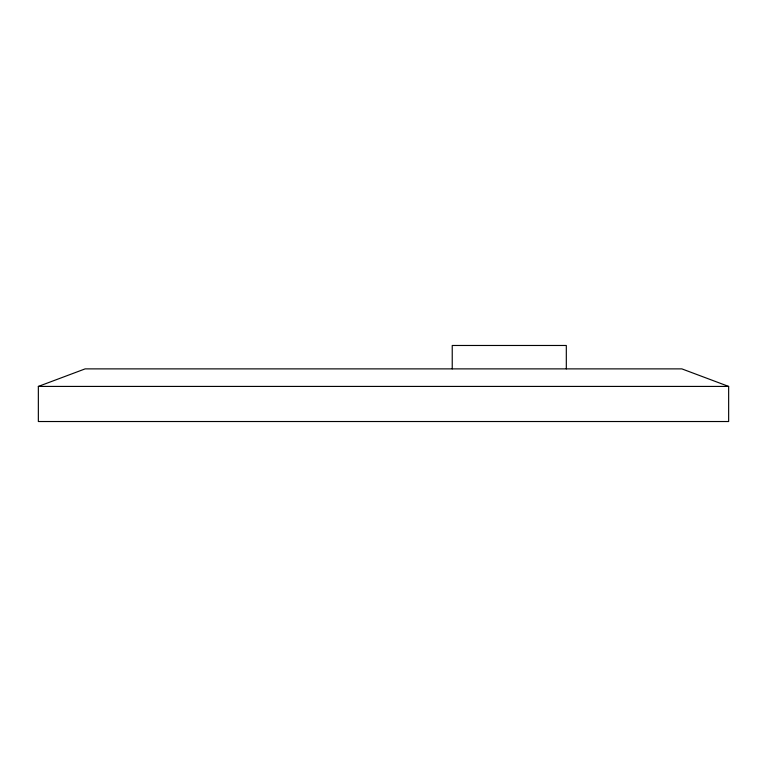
<?xml version="1.0" encoding="UTF-8"?>
<svg xmlns="http://www.w3.org/2000/svg" width="767" height="767" viewBox="0 0 767 767"><rect width="100%" height="100%" fill="white"/><g stroke="black" fill="none" stroke-linecap="round" stroke-linejoin="round"><path stroke-width="1.15" d="M38.35 386.424L85.147 368.879L681.853 368.879L728.65 386.424L728.65 421.524L38.35 421.524L38.35 386.424L728.65 386.424M566.314 368.879L566.314 345.476L452.233 345.476L452.233 368.879"/></g></svg>
